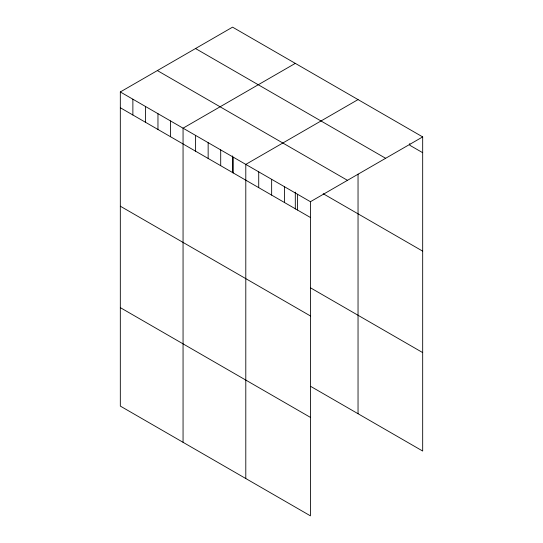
<?xml version="1.0" encoding="UTF-8"?>
<svg xmlns="http://www.w3.org/2000/svg" width="543" height="543" viewBox="0 0 543 543"><rect width="100%" height="100%" fill="white"/><g stroke="black" fill="none" stroke-linecap="round" stroke-linejoin="round"><path stroke-width="0.81" d="M120.322 91.957L310.433 201.711L310.433 515.85L120.322 406.089L120.322 91.957L232.567 27.15L422.678 136.911L422.678 451.043L310.644 386.358M295.304 63.368L183.059 128.175L183.059 442.314M358.041 99.593L245.796 164.393L245.796 478.532M310.433 201.711L422.678 136.911M422.678 152.698L409.748 145.239L409.748 143.576M195.528 48.537L385.639 158.291M157.361 70.57L347.472 180.33M323.187 193.715L422.678 251.151M120.322 107.745L310.433 217.505M310.644 287.905L422.678 352.59M120.322 206.204L310.433 315.958M120.322 307.637L310.433 417.397M358.041 174.12L358.041 413.725M297.503 194.251L297.503 210.039M295.304 192.107L295.304 209.014M284.573 186.785L284.573 202.58M271.649 179.319L271.649 195.113M258.719 171.859L258.719 187.654M233.246 157.151L233.246 172.946M232.567 155.889L232.567 172.796M220.702 149.909L220.702 165.696M208.152 142.666L208.152 158.454M195.602 135.417L195.602 151.212M170.509 120.933L170.509 136.721M157.965 113.691L157.965 129.478M145.415 106.442L145.415 122.236M132.872 99.199L132.872 114.994"/></g></svg>
